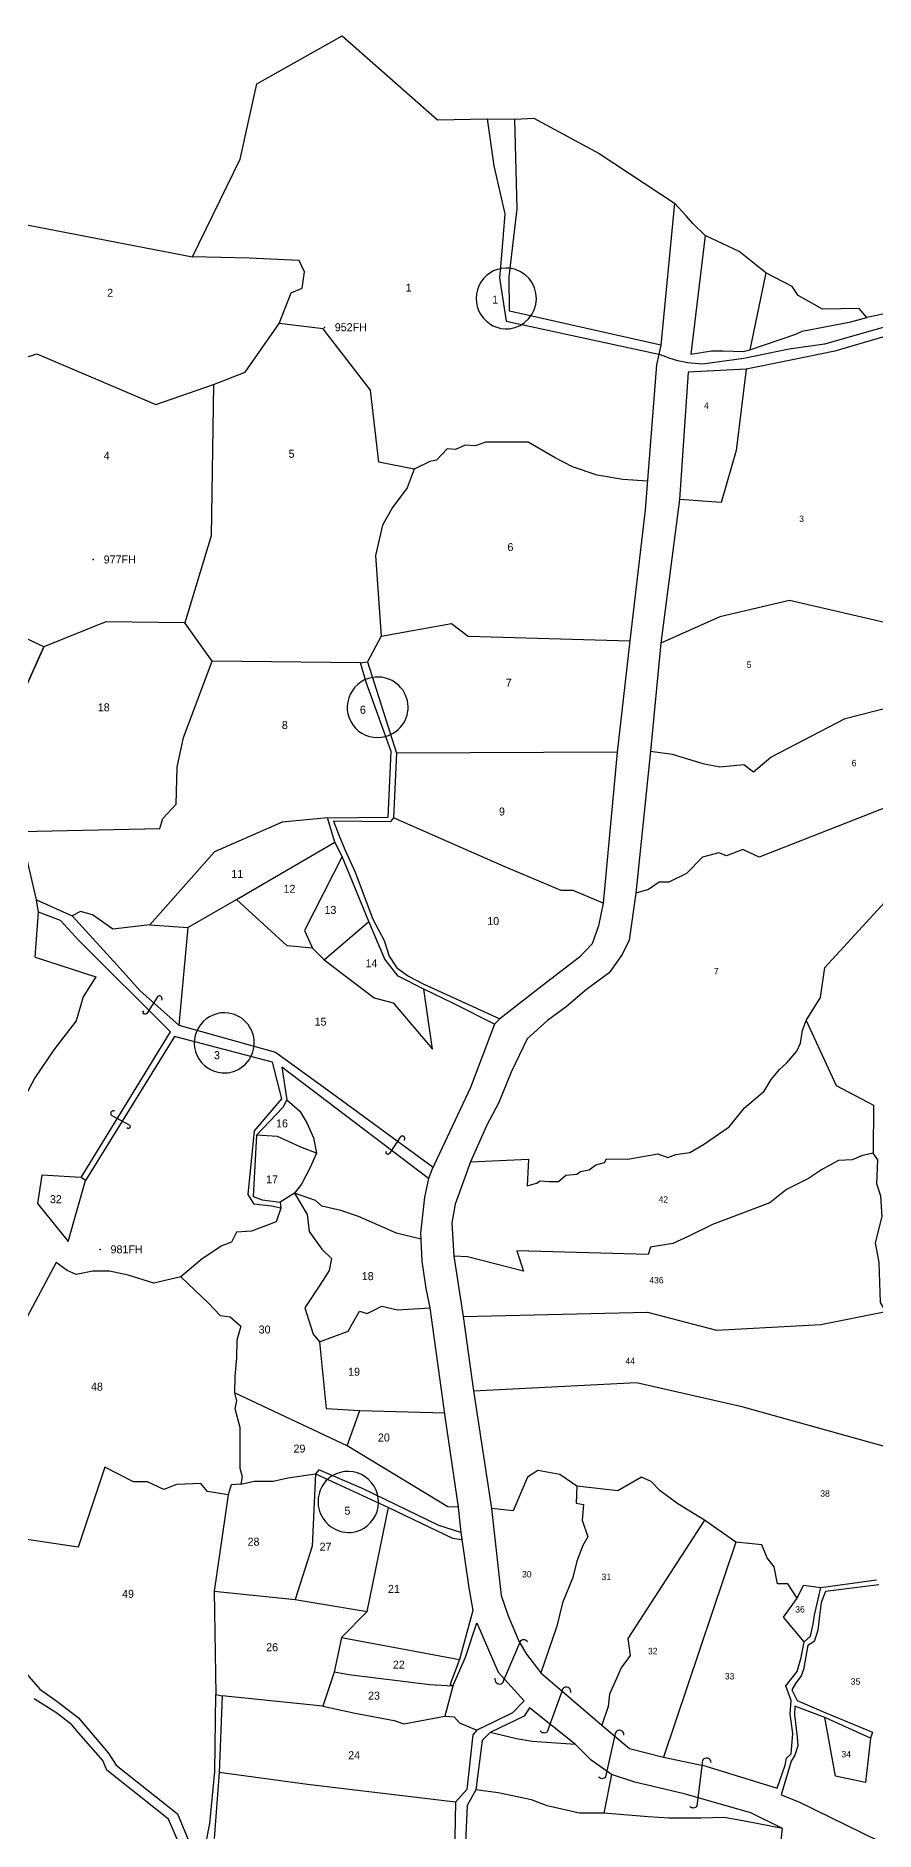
# Model space of a CAD drawing. Extents: x 149058 to 155632, y 177514 to 180719.
# Drawn here: x 152999 to 153524, y 179015 to 180137 of the extents above; entities that cross this region are included whole.
import ezdxf

# ---------------------------------------------------------------- set-up
doc = ezdxf.new("R2010")
doc.units = 0
doc.header["$MEASUREMENT"] = 0
doc.layers.get('0').update_dxf_attribs({"linetype": 'CONTINUOUS'})
for name, color, linetype in [('BORDER-B', 3, 'CONTINUOUS'), ('LINK', 4, 'CONTINUOUS'), ('NO', 1, 'CONTINUOUS'), ('PARCEL', 6, 'CONTINUOUS'), ('ROAD', 2, 'CONTINUOUS'), ('TRIG-P', 2, 'CONTINUOUS'), ('TRIG-T', 1, 'CONTINUOUS')]:
    doc.layers.add(name, color=color, linetype=linetype)

msp = doc.modelspace()

# ---------------------------------------------------------------- linework, layer by layer
msp.add_lwpolyline([(152916.07, 179744.09), (152926.24, 179724.05), (152979.44, 179700.53), (153004.1, 179755.51), (152975.18, 179769.1), (152965.63, 179742.46), (152964.61, 179718.68), (152951.56, 179726.61), (152934.78, 179754.93), (152933.49, 179752.86), (152923.39, 179758.55), (152915.88, 179749.24)], close=True)
at = {"layer": 'BORDER-B'}
for points in [[(152975.9, 180022.45), (153097.01, 179999.25), (153126.77, 180060.22), (153137.18, 180107.22), (153190.45, 180137.26), (153250.14, 180084.91), (153281.08, 180085.51), (153298.34, 180085.21), (153310.25, 180085.81), (153351.01, 180063.8), (153398.13, 180032.65)], [(153539.35, 179965.74), (153518.44, 179961.34), (153513.66, 179966.93), (153490.63, 179966.55), (153475.4, 179975.1), (153471.68, 179980.67), (153455.34, 179989.21), (153438.62, 180002.57), (153417.45, 180012.6), (153409.64, 180020.03), (153405.56, 180024.85), (153398.13, 180032.65), (153389.58, 179943.9), (153388.47, 179938.33), (153386.98, 179931.65), (153379.93, 179841.04), (153370.33, 179759.13), (153362.43, 179689.67), (153353.69, 179595.26), (153350.78, 179581.12), (153346.62, 179569.89), (153338.71, 179561.58), (153315.41, 179543.69), (153289.04, 179522.95), (153285.71, 179519.62), (153270.73, 179480.12), (153246.6, 179428.54), (153244.52, 179423.14), (153242.02, 179411.49), (153239.53, 179389.03), (153240.36, 179371.57), (153242.85, 179354.52), (153245.35, 179342.45), (153254.92, 179273), (153262.95, 179217.73), (153264.61, 179201.92), (153269.6, 179167.4), (153272.1, 179153.26), (153263.78, 179122.49), (153257.95, 179107.1), (153259.62, 179105.85), (153254.62, 179087.14), (153260.45, 179086.72), (153263.78, 179082.98), (153274.6, 179078.4), (153272.1, 179075.49), (153268.35, 179041.39), (153261.28, 179033.49), (153260.45, 178988.99)], [(153398.13, 180032.65), (153389.58, 179943.9), (153388.47, 179938.33), (153386.98, 179931.65), (153379.93, 179841.04), (153370.33, 179759.13), (153362.43, 179689.67), (153353.69, 179595.26), (153350.78, 179581.12), (153346.62, 179569.89), (153338.71, 179561.58), (153315.41, 179543.69), (153289.04, 179522.95), (153285.71, 179519.62), (153270.73, 179480.12), (153246.6, 179428.54), (153244.52, 179423.14), (153242.02, 179411.49), (153239.53, 179389.03), (153240.36, 179371.57), (153242.85, 179354.52), (153245.35, 179342.45), (153254.92, 179273), (153262.95, 179217.73), (153264.61, 179201.92), (153269.6, 179167.4), (153272.1, 179153.26), (153263.78, 179122.49), (153257.95, 179107.1), (153259.62, 179105.85), (153254.62, 179087.14), (153260.45, 179086.72), (153263.78, 179082.98), (153274.6, 179078.4), (153272.1, 179075.49), (153268.35, 179041.39), (153261.28, 179033.49), (153260.45, 178988.99)], [(152990.11, 179640.1), (153076.41, 179641.89), (153078.49, 179648.13), (153086.82, 179657.06), (153087.42, 179680.26), (153091.29, 179698.7), (153109.14, 179746.59), (153092.18, 179770.38), (153042.78, 179770.98), (153004.1, 179755.51), (152974.34, 179769.49)], [(152990.11, 179640.1), (153076.41, 179641.89), (153078.49, 179648.13), (153086.82, 179657.06), (153087.42, 179680.26), (153091.29, 179698.7), (153109.14, 179746.59), (153092.18, 179770.38), (153042.78, 179770.98), (153004.1, 179755.51), (152974.34, 179769.49)], [(152998.61, 179561.62), (153000.69, 179589.58), (152999.5, 179597.32), (152991.47, 179631.52)], [(152998.61, 179561.62), (153000.69, 179589.58), (152999.5, 179597.32), (152991.47, 179631.52)]]:
    msp.add_lwpolyline(points, dxfattribs=at)
at = {"layer": 'LINK'}
for points in [[(153077.5, 179534.56, 1.0309445), (153075, 179536.7), (153068.32, 179526.37, -1.1367136), (153066.53, 179527.97)], [(153048.45, 179465.17, 1.0309445), (153046.53, 179462.5), (153057.38, 179456.7, -1.1367136), (153055.93, 179454.79)], [(153229.23, 179446.96, 1.0309445), (153226.73, 179449.1), (153220.04, 179438.76, -1.1367136), (153218.26, 179440.37)], [(153286.07, 179110.81, 1.0875775), (153291.59, 179109.77), (153302.14, 179134.4, -0.5074549), (153306.42, 179133.56)], [(153333.32, 179101.91, 1.0875775), (153327.75, 179102.63), (153318.6, 179077.46, -0.5074549), (153314.28, 179078.05)], [(153366.59, 179075.27, 1.0875775), (153360.97, 179075.29), (153355.04, 179049.17, -0.5074549), (153350.68, 179049.22)], [(153421.03, 179058.19, 1.0875775), (153415.43, 179057.66), (153412.11, 179031.07, -0.5074549), (153407.77, 179030.7)]]:
    msp.add_lwpolyline(points, format="xyb", dxfattribs=at)
at = {"layer": 'PARCEL'}
for points in [[(153381.32, 179858.98), (153365.8, 179859.99), (153349.86, 179862.8), (153334.38, 179867.96), (153323.6, 179873.58), (153306.72, 179883.43), (153301.09, 179883.43), (153279.99, 179883.43), (153273.89, 179881.08), (153267.33, 179881.55), (153261.23, 179878.74), (153256.07, 179879.21), (153249.51, 179872.18), (153245.29, 179871.24), (153235.44, 179866.55), (153213.4, 179870.77), (153208.24, 179915.77), (153178.7, 179954.21), (153151.03, 179957.49), (153158.53, 179976.7), (153165.57, 179979.52), (153166.97, 179989.83), (153163.69, 179996.86), (153132.27, 179998.27), (153097.01, 179999.25)], [(153455.34, 179989.21), (153445.31, 179941.15)], [(153110.12, 179919.49), (153129.93, 179927.02), (153151.03, 179957.49)], [(153566.08, 179958.97), (153566.98, 179899.27), (153560.88, 179840.29), (153579.87, 179758.96), (153588.01, 179731.84), (153619.88, 179662.71), (153590.04, 179652.54), (153532.4, 179655.93), (153451.03, 179624.07), (153440.86, 179628.81), (153430.68, 179624.75), (153425.94, 179626.78), (153415.77, 179624.07), (153405.59, 179613.9), (153394.74, 179608.48), (153388.64, 179608.48), (153381.86, 179603.73), (153374.03, 179601.59)], [(152986.13, 179934.13), (152999.57, 179938.5), (153074.06, 179906.82), (153110.12, 179919.49), (153108.53, 179824.83), (153092.18, 179770.38)], [(153443.03, 179929), (153436.79, 179878.25), (153427.29, 179845.72), (153401.34, 179847.46)], [(153235.44, 179866.55), (153231.11, 179854.84), (153221.99, 179842.56), (153215.65, 179831.47), (153211.29, 179812.45), (153214.86, 179762.15), (153206.33, 179746.14)], [(153579.87, 179758.96), (153470.12, 179784.34), (153426.6, 179774.11), (153389.56, 179757.77)], [(153214.86, 179762.15), (153258.84, 179770.07), (153269.15, 179762.15), (153370.33, 179759.13)], [(153004.1, 179755.51), (152979.44, 179700.53), (152972.79, 179672.41), (152990.11, 179640.1)], [(153201.91, 179745.55), (153109.14, 179746.59)], [(153383.21, 179690.27), (153396.78, 179688.46), (153415.85, 179682.5), (153426.6, 179680.45), (153441.45, 179681.99), (153447.59, 179677.38), (153458.34, 179686.6), (153504.93, 179710.65), (153588.01, 179731.84)], [(153362.43, 179689.67), (153224.34, 179688.91)], [(153480.4, 179521.93), (153489.44, 179536.3), (153492.13, 179555.1), (153538.98, 179606.15), (153594.65, 179638.01), (153611.55, 179638.01), (153619.88, 179662.71)], [(153181.23, 179648.67), (153152.99, 179645.86), (153110.59, 179627.24), (153070.17, 179581.69), (153047.19, 179578.92), (153034.51, 179588.03), (153026.98, 179590.01), (153021.66, 179587.29)], [(153353.69, 179595.26), (153334.86, 179603.08), (153327.34, 179603.08), (153291.67, 179618.13), (153222.57, 179648.49)], [(153093.95, 179580.11), (153124.46, 179597.54), (153185.95, 179633.33)], [(153190.38, 179624.48), (153166.86, 179578.13), (153172.01, 179567.04), (153156.16, 179568.62), (153124.46, 179597.54)], [(153172.01, 179567.04), (153179.14, 179559.91), (153207.2, 179583.77)], [(153070.17, 179581.69), (153093.95, 179580.11), (153088.45, 179518.98)], [(152998.61, 179561.62), (153036.48, 179549.27), (153028.55, 179536.76), (153024.28, 179521.82), (153010.24, 179503.52), (152998.34, 179486.13), (152987.97, 179466.31), (152970.27, 179447.71), (152990.41, 179434.29), (152990.71, 179408.36), (152936.4, 179375.43), (152920.57, 179340.51)], [(153179.14, 179559.91), (153210.44, 179536.14), (153222.33, 179532.98), (153246.9, 179504.06), (153241.43, 179541.58)], [(153270.71, 179433.52), (153306.84, 179435.19), (153306.07, 179418.69), (153311.83, 179420.22), (153314.13, 179421.76), (153319.89, 179421.37), (153325.65, 179421.37), (153330.26, 179425.21), (153337.17, 179425.98), (153339.48, 179427.51), (153344.85, 179428.67), (153349.08, 179431.74), (153354.45, 179433.27), (153355.6, 179435.57), (153369.04, 179435.19), (153387.86, 179438.64), (153394, 179436.34), (153398.99, 179438.26), (153407.82, 179439.41), (153416.27, 179444.4), (153432.4, 179455.53), (153442, 179467.43), (153454.29, 179477.79), (153458.51, 179485.09), (153463.89, 179491.23), (153468.49, 179495.45), (153474.64, 179502.74), (153476.94, 179507.73), (153478.09, 179515.79), (153480.4, 179521.93), (153499.21, 179481.25), (153522.63, 179468.97), (153522.25, 179439.03), (153515.72, 179437.49), (153509.2, 179434.81), (153500.75, 179434.42), (153490.76, 179429.05), (153481.93, 179423.29), (153468.11, 179416.38), (153457.74, 179407.94), (153422.03, 179394.51), (153407.06, 179387.21), (153397.07, 179382.61), (153383.25, 179380.3), (153381.71, 179375.7), (153299.54, 179378), (153303.77, 179365.34), (153268.82, 179374.16), (153260.28, 179374.63)], [(153155.97, 179472.27), (153164.07, 179465.35), (153168.34, 179458.03), (153172.61, 179448.57), (153174.44, 179439.12), (153164.68, 179442.78), (153150.03, 179449.49), (153137.02, 179450.22)], [(153174.44, 179439.12), (153170.47, 179429.97), (153164.98, 179419.6), (153160.71, 179414.11), (153151.62, 179408.3)], [(153266.19, 179337.05), (153381.33, 179339.62), (153424.34, 179328.49), (153489.61, 179331.94), (153530.31, 179340), (153526.86, 179345.76), (153526.09, 179370.71), (153523.79, 179382.99), (153528.01, 179399.5), (153527.24, 179412.16), (153524.55, 179419.84), (153525.32, 179434.81), (153522.25, 179439.03)], [(153027.35, 179423.83), (153002.84, 179425.31), (153000.09, 179407.62), (153019.31, 179383.83), (153030.15, 179421.96)], [(153152.24, 179404.57), (153149.12, 179396.12), (153133.86, 179390.32), (153124.4, 179389.71), (153121.35, 179383.31), (153115.25, 179381.17), (153103.04, 179372.94), (153089.62, 179361.65), (153072.84, 179357.69), (153056.67, 179362.87), (153045.07, 179365.31), (153034.7, 179365.31), (153024.32, 179363.18), (153018.53, 179365.62), (153011.82, 179370.8), (152968.65, 179290.39), (152933.25, 179216.37)], [(153160.71, 179414.11), (153168.64, 179400.69), (153169.86, 179390.02), (153177.8, 179379.04), (153183.9, 179373.24), (153182.37, 179365.62), (153176.58, 179356.47), (153167.12, 179342.44), (153172.3, 179325.97), (153176.27, 179321.09), (153194.27, 179327.8), (153201.29, 179340.31), (153206.17, 179338.78), (153215.32, 179343.36), (153225.09, 179341.22), (153245.35, 179342.45)], [(153239.71, 179385.24), (153224.48, 179389.1), (153200.68, 179399.47), (153189.7, 179403.13), (153177.8, 179405.88), (153173.83, 179409.54), (153160.71, 179414.11)], [(153089.62, 179361.65), (153106.99, 179345.26), (153114.31, 179337.64), (153120.42, 179336.73), (153127.13, 179330.93), (153124.69, 179322.09), (153124.38, 179311.11), (153123.47, 179299.52), (153123.16, 179289.15), (153124.38, 179284.27), (153123.47, 179279.39), (153126.52, 179267.8), (153126.52, 179242.18), (153128.04, 179237), (153127.13, 179232.12), (153135.37, 179233.95), (153147.27, 179233.95), (153156.42, 179236.08), (153173.9, 179238.65)], [(153176.27, 179321.09), (153180.52, 179279.39), (153201.58, 179278.17), (153254.4, 179276.78)], [(153272.53, 179290.4), (153374.46, 179295.77), (153439.36, 179280.81), (153541.88, 179252.4), (153538.42, 179240.89), (153657.73, 179222.14)], [(153193.64, 179256.21), (153123.16, 179289.15)], [(153262.95, 179217.73), (153256.5, 179218.09), (153193.64, 179256.21), (153201.58, 179278.17)], [(153127.13, 179232.12), (153121.03, 179231.71), (153119.19, 179225.41), (153106.33, 179227.51), (153102.13, 179232.5), (153086.91, 179231.97), (153079.04, 179228.82), (153068.81, 179233.54), (153060.15, 179233.54), (153042.04, 179242.72), (153025.51, 179192.89), (152978.02, 179199.97), (152973.31, 179137.61)], [(153173.9, 179238.65), (153171.67, 179193.38), (153161, 179160.14), (153206.15, 179152.52), (153219.36, 179217.54)], [(153474.93, 179160.97), (153468.95, 179169.92), (153462.55, 179169.92), (153460.42, 179180.59), (153456.15, 179186.13), (153452.74, 179194.24), (153436.53, 179195.94), (153416.9, 179209.59), (153400.26, 179219.83), (153389.16, 179227.93), (153383.61, 179233.9), (153377.64, 179236.46), (153362.71, 179227.93), (153337.11, 179230.92), (153326.44, 179238.17), (153312.78, 179240.73), (153306.38, 179236.46), (153297.42, 179215.56), (153283.86, 179217.01)], [(153119.19, 179225.41), (153110.37, 179165.29), (153111.53, 179100.71)], [(153337.11, 179230.92), (153336.68, 179220.25), (153336.68, 179220.25), (153341.37, 179219.4), (153340.52, 179209.59), (153343.93, 179199.35), (153340.95, 179193.81), (153337.11, 179184), (153334.55, 179173.76), (153328.14, 179157.98), (153324.73, 179143.48), (153314.68, 179114.18)], [(153416.9, 179209.59), (153369.11, 179135.8), (153370.39, 179125.14), (153364.84, 179117.46), (153361.85, 179110.64), (153357.59, 179100.83), (153356.73, 179093.15), (153352.75, 179081.56)], [(153436.53, 179195.94), (153391.27, 179061.63)], [(153479.17, 179133.71), (153466.39, 179149.03), (153474.93, 179160.97), (153478.77, 179169.07), (153489.57, 179167.68)], [(153110.37, 179165.29), (153161, 179160.14)], [(153206.15, 179152.52), (153190.13, 179136.44), (153185.41, 179114.67), (153178.33, 179093.42), (153115.56, 179099.82)], [(153190.13, 179136.44), (153263.78, 179122.49)], [(153259.62, 179105.85), (153245.24, 179106.8), (153194.6, 179113.09), (153185.41, 179114.67)], [(153178.33, 179093.42), (153198.53, 179088.96), (153222.93, 179084.5), (153228.97, 179082.41), (153254.62, 179087.14)], [(153520.78, 179073.41), (153517.6, 179045.81), (153498.82, 179049.65), (153492.12, 179086.35)], [(153336.28, 179069.51), (153309.28, 179071.25), (153299.47, 179072.95), (153282.98, 179076.88)], [(153261.28, 179033.49), (153168.88, 179044.37), (153113.55, 179051.93)], [(153358.83, 179050.65), (153354.08, 179026.46), (153338.72, 179026.46), (153318.67, 179031.15), (153308.85, 179034.99), (153287.94, 179039.26), (153273.96, 179041.23)], [(153465.64, 179016.91), (153443.26, 179021.34), (153429.18, 179023.9), (153414.67, 179023.48), (153394.62, 179023.48), (153381.82, 179024.33), (153354.08, 179026.46)]]:
    msp.add_lwpolyline(points, dxfattribs=at)
for centre, radius, start, end in [((153293.29, 179973.16), 19.05, 83.57277, 275.18484), ((153292.76, 179973.17), 19.11, 276.7829, 81.97471), ((153212.5, 179717.64), 18.88, 99.31689, 285.80886), ((153212.81, 179717.71), 18.86, 284.83989, 100.28587), ((153116.87, 179507.96), 18.81, 81.56348, 265.61628), ((153116.7, 179507.98), 18.81, 266.14594, 81.03382), ((153194.61, 179221.25), 19.22, 122.41413, 283.71216), ((153194.04, 179221), 19.13, 285.57414, 120.55215)]:
    msp.add_arc(centre, radius, start, end, dxfattribs=at)
at = {"layer": 'ROAD'}
for points in [[(153281.08, 180085.51), (153285.21, 180055.98), (153292.23, 180025.99), (153290, 180000.15), (153288.72, 179986.12), (153292.87, 179959.01), (153388.47, 179938.33)], [(153389.58, 179943.9), (153295.09, 179965.31), (153294.78, 179986.76), (153299.89, 180029.18), (153298.34, 180085.21)], [(153417.45, 180012.6), (153408.38, 179938.43), (153421.21, 179940.37), (153428.59, 179940.37), (153441.04, 179939.98), (153445.31, 179941.15), (153474.08, 179950.86), (153477.97, 179952.8), (153508.29, 179958.63), (153518.44, 179961.34)], [(153560.38, 179964.07), (153521.9, 179953.19), (153491.96, 179944.64), (153469.8, 179941.53), (153441.42, 179935.71), (153415.77, 179932.21), (153406.44, 179932.99), (153400.22, 179934.15), (153395.55, 179935.71), (153388.47, 179938.33)], [(153538.89, 179952.18), (153498.32, 179940.33), (153469.77, 179934.44), (153443.03, 179929), (153406.78, 179927.19), (153401.34, 179847.46), (153389.56, 179757.77), (153383.21, 179690.27), (153374.03, 179601.59), (153369.95, 179572.14), (153365.42, 179563.08), (153357.27, 179551.76), (153343.22, 179541.34), (153330.53, 179530.47), (153318.74, 179521.86), (153306.05, 179510.53), (153296.08, 179489.7), (153288.38, 179470.67), (153280.68, 179456.17), (153270.71, 179433.52), (153261.19, 179407.25), (153258.92, 179395.47), (153260.28, 179374.63), (153266.19, 179337.05), (153272.53, 179290.4), (153283.86, 179217.01), (153289.75, 179162.65), (153294.29, 179149.97), (153301.08, 179133.66), (153305.62, 179125.96), (153314.68, 179114.18), (153352.75, 179081.56), (153369.97, 179067.07), (153391.27, 179061.63), (153417.1, 179056.19), (153462.42, 179042.15), (153467.38, 179056.55), (153468.08, 179060.94), (153471.08, 179063.71), (153472.24, 179076.42), (153470.39, 179088.66), (153471.08, 179096.98), (153467.85, 179106.22), (153474.78, 179115), (153477.32, 179123.78), (153479.17, 179133.71), (153483.1, 179137.18), (153484.95, 179144.57), (153485.64, 179150.35), (153489.57, 179167.68), (153524.47, 179172.3)], [(153285.71, 179519.62), (153259.73, 179532.73), (153241.43, 179541.58), (153225.5, 179549.55), (153217.23, 179560.17), (153207.2, 179583.77), (153190.38, 179624.48), (153185.95, 179633.33), (153181.23, 179648.67), (153219.3, 179648.96), (153221.07, 179689.97), (153205.43, 179733.33), (153201.91, 179745.55), (153206.33, 179746.14), (153224.34, 179688.91), (153222.57, 179648.49), (153220.5, 179646.13), (153185.09, 179646.43), (153188.63, 179637.28), (153192.17, 179628.73), (153198.66, 179614.57), (153209.56, 179585.24), (153216.64, 179571.97), (153219.89, 179562.23), (153224.61, 179554.86), (153231.99, 179549.55), (153241.14, 179544.83), (153289.04, 179522.95)], [(152999.5, 179597.32), (153021.66, 179587.29), (153049.93, 179556.55), (153064.22, 179540.4), (153088.45, 179518.98), (153148.72, 179502.21), (153181.34, 179478.61), (153247.36, 179430.18)], [(153244.52, 179423.14), (153152.86, 179492.76), (153155.97, 179472.27), (153153.48, 179467.61), (153137.02, 179450.22), (153134.84, 179412.03), (153140.43, 179409.85), (153151.62, 179408.3), (153152.24, 179404.57), (153146.34, 179405.82), (153135.46, 179407.06), (153131.73, 179413.27), (153135.77, 179453.02), (153152.86, 179472.89), (153146.96, 179495.87), (153085.76, 179512.02), (153030.15, 179421.96), (153027.35, 179423.83), (153083.27, 179514.81), (153025.8, 179571.95), (153014.52, 179584.5), (153000.69, 179589.58)], [(153264.61, 179201.92), (153250.93, 179206.28), (153203.67, 179229.2), (153175.92, 179241.06), (153173.9, 179238.65), (153186.98, 179232.62), (153219.36, 179217.54), (153259.38, 179198.44), (153265.24, 179197.53)], [(153525.86, 179169.29), (153492.58, 179165.13), (153489.8, 179158.2), (153488.88, 179149.89), (153487.72, 179140.88), (153486.8, 179137.64), (153485.41, 179133.94), (153481.48, 179131.4), (153478.71, 179116.39), (153477.32, 179112.46), (153473.86, 179107.61), (153471.54, 179103.68), (153474.78, 179096.98), (153491.65, 179089.59), (153521.93, 179077.11), (153520.78, 179073.41), (153492.12, 179086.35), (153473.39, 179093.51), (153473.16, 179087.97), (153474.78, 179074.11), (153475.24, 179068.56), (153473.39, 179062.79), (153471.08, 179059.09), (153464.84, 179038.07), (153475.94, 179033.68), (153525.69, 179009.26)], [(153259.62, 179105.85), (153267.46, 179124.13), (153274.72, 179145.46), (153287.94, 179114.75), (153304.16, 179096.84), (153296.91, 179089.16), (153285.38, 179083.61), (153274.6, 179078.4)], [(152991.89, 179115.01), (153001.52, 179104.05), (153012.93, 179095.99), (153025.58, 179086.17), (153044.16, 179064.24), (153049.3, 179056.63), (153087.58, 179026.2), (153099.67, 178996.89)], [(153094.65, 178993.34), (153081.89, 179022.88), (153043.39, 179053.53), (153040.92, 179059.57), (153025.93, 179076.58), (153021.45, 179081.73), (153012.05, 179089.11), (152997.95, 179098.06)], [(153105.71, 179009.42), (153107.73, 179020.16), (153110.86, 179052.61), (153111.53, 179100.71), (153115.56, 179099.82), (153113.55, 179051.93), (153110.41, 179010.77)], [(153464, 179002.16), (153465.64, 179016.91), (153445.96, 179026.75), (153404.14, 179038.63), (153373.39, 179046.01), (153358.83, 179050.65), (153346.12, 179059.67), (153336.28, 179069.51), (153307.58, 179092.46), (153304.3, 179087.13), (153282.98, 179076.88), (153278.06, 179071.96), (153273.96, 179041.23), (153268.63, 179031.39), (153266.58, 178985.09)]]:
    msp.add_lwpolyline(points, dxfattribs=at)
at = {"layer": 'TRIG-P'}
for p in [(153179.35, 179955.11), (153034.9, 179809.97), (153039.21, 179378.82)]:
    msp.add_point(p, dxfattribs=at)

# ---------------------------------------------------------------- texts
at = {"layer": 'NO'}
for s, height, p in [('2', 5, (153043.59, 179974.22)), ('1', 5, (153230.17, 179977.4)), ('1', 5, (153284.24, 179969.98)), ('4', 4, (153416.63, 179904.19)), ('4', 5, (153041.47, 179872.52)), ('5', 5, (153157.02, 179873.58)), ('3', 4, (153476.1, 179833.49)), ('6', 5, (153293.78, 179815.32)), ('5', 4, (153443.29, 179742.31)), ('7', 5, (153292.72, 179730.57)), ('18', 5, (153037.74, 179715.18)), ('6', 5, (153201.55, 179713.62)), ('8', 5, (153152.78, 179704.08)), ('6', 4, (153508.9, 179680.84)), ('9', 5, (153288.48, 179650.05)), ('11', 5, (153121.2, 179611.05)), ('12', 5, (153153.81, 179601.74)), ('13', 5, (153179.43, 179588.55)), ('10', 5, (153281.14, 179581.56)), ('14', 5, (153205.05, 179555.18)), ('7', 4, (153422.78, 179550.73)), ('15', 5, (153173.22, 179518.72)), ('3', 5, (153110.33, 179497.77)), ('16', 5, (153149.15, 179455.1)), ('17', 5, (153142.94, 179420.19)), ('32', 5, (153007.84, 179407.77)), ('42', 4, (153388.24, 179408.13)), ('18', 5, (153202.72, 179359.67)), ('436', 4, (153382.44, 179357.64)), ('30', 5, (153138.28, 179326.31)), ('19', 5, (153194.18, 179299.93)), ('44', 4, (153367.53, 179307.14)), ('48', 5, (153033.46, 179290.62)), ('20', 5, (153212.82, 179258.81)), ('29', 5, (153160.07, 179251.89)), ('38', 4, (153489.3, 179224.36)), ('5', 5, (153191.9, 179213.1)), ('28', 5, (153131.34, 179193.7)), ('27', 5, (153176.37, 179190.6)), ('21', 5, (153219.08, 179164.22)), ('30', 4, (153302.91, 179173.87)), ('31', 4, (153352.62, 179172.21)), ('49', 5, (153052.92, 179161.12)), ('36', 4, (153473.65, 179151.93)), ('26', 5, (153142.99, 179127.76)), ('32', 4, (153381.61, 179125.86)), ('22', 5, (153222.18, 179116.89)), ('33', 4, (153429.66, 179110.13)), ('23', 5, (153206.65, 179097.5)), ('35', 4, (153508.35, 179106.82)), ('24', 5, (153194.23, 179060.26)), ('34', 4, (153502.51, 179061.42))]:
    msp.add_text(s, height=height, dxfattribs=at).set_placement(p)
at = {"layer": 'TRIG-T'}
for s, p in [('952FH', (153185.86, 179952.71)), ('977FH', (153041.41, 179807.56)), ('981FH', (153045.71, 179376.41))]:
    msp.add_text(s, height=5, dxfattribs=at).set_placement(p)

doc.saveas('drawing.dxf')
